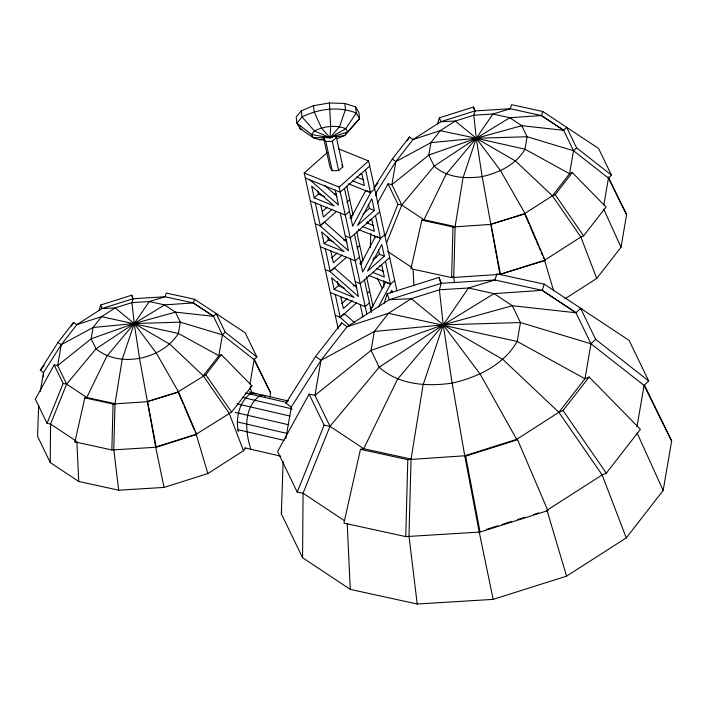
<?xml version="1.0" encoding="UTF-8"?>
<svg xmlns="http://www.w3.org/2000/svg" width="707" height="707" viewBox="0 0 707 707"><rect width="100%" height="100%" fill="white"/><g stroke="black" fill="none" stroke-linecap="round" stroke-linejoin="round"><path stroke-width="1.06" d="M245.506 448.158L243.5 450.73L207.858 473.566L164.033 487.423L118.688 490.198L78.733 481.467L50.25 462.564L50.551 424.059L66.617 384.122L96.002 348.825L134.224 323.541L164.572 304.894L193.329 302.941L213.373 316.188M644.537 385.262L671.65 440.991L663.166 490.437L626.269 537.894L566.563 576.152L493.15 599.368L417.201 604.017L350.274 589.391L302.569 557.708L303.073 493.221L329.992 426.321L379.208 367.207L443.236 324.858L494.069 293.617L542.225 290.347L575.834 312.565M383.768 287.139L383.821 280.608M43.41 376.858L43.498 373.641M291.24 409.185L291.302 406.985L320.978 360.323L347.066 326.758L389.283 299.715L441.195 283.295L494.9 280.007L542.225 290.347L575.958 312.75L590.972 343.796L644.068 385.386L671.65 440.991M376.265 194.469L376.318 192.304L395.849 161.603L413.021 139.518L440.797 121.719L474.954 110.919L510.295 108.754L541.429 115.559L563.85 130.38M118.688 490.198L113.783 449.599L115.011 403.67L86.758 397.493L84.822 397.855L74.933 441.893L111.847 449.961L113.076 404.024L147.074 401.709L178.067 391.908L205.764 374.719L221.344 354.684L251.939 385.916L231.587 412.093L196.166 434.231L207.858 473.566M417.201 604.017L408.982 536.003L411.05 459.064L363.725 448.724L360.482 449.325L343.911 523.092L405.738 536.604L407.806 459.674L464.755 455.776L516.667 439.365L558.884 412.314L563.055 410.573L589.152 377.017L640.409 429.326L606.314 473.177L602.143 474.918L546.979 510.26L566.563 576.152M454.424 282.659L453.761 277.206L455.122 226.576L423.979 219.771L421.84 220.169L410.944 268.713L451.623 277.604L452.984 226.974L490.455 224.419L524.621 213.611L552.397 195.821L555.145 194.672L572.308 172.588L606.04 207.01L583.611 235.864L580.862 237.013L544.567 260.264L553.678 290.93M38.655 405.217L37.577 436.352L50.25 462.564M302.569 557.708L281.333 513.812L283.162 461.397M370.291 247.379L370.786 233.239M325.865 137.741L330.045 137.741L330.629 126.42L329.418 102.983L313.501 105.688L301.35 110.822L296.224 117.009L296.887 123.133L300.157 128.727L313.351 137.75L319.582 139.765L324.522 139.915M238.294 431.712C235.643 418.473 238.948 402.592 250.004 393.993L254.502 393.198L255.978 394.241M115.011 403.67L122.196 359.403L134.224 323.541L149.283 301.553L165.076 296.772L193.329 302.941L213.47 316.312L222.431 334.844L254.131 359.677L270.595 392.88L269.862 397.157M411.05 459.064L423.078 384.926L443.236 324.858L468.458 288.014L494.9 280.007L496.933 273.83L544.249 284.17L582.4 309.383L580.27 308.924M455.122 226.576L463.032 177.793L476.297 138.272L492.894 114.03L510.295 108.754L511.629 104.689L542.773 111.494L598.59 148.488L611.502 175.177L608.444 178.102L603.849 204.942M40.281 391.457L43.525 372.571L61.235 344.716L76.816 324.681L102.02 308.535L133.013 298.734L165.076 296.772L166.286 293.078L194.54 299.255L217.314 314.306M216.236 313.661L225.197 332.193L222.431 334.844L180.329 322.162L134.224 323.541L93.094 327.5L61.235 344.716L57.656 365.59L66.617 384.122L86.758 397.493L106.907 356.063L134.224 323.541L175.477 312.132L213.47 316.312L216.236 313.661L245.188 332.811L256.897 357.026L254.131 359.677L249.986 383.804M222.431 334.844L218.852 355.718L203.271 375.753L229.095 413.127L243.5 450.73M285.884 438.526L291.302 406.985L285.911 403.149L315.587 356.487L341.675 322.931L347.066 326.758L388.443 313.316L411.297 298.681L439.392 289.799L468.458 288.014L494.069 293.617L512.328 305.733L575.958 312.75L580.597 308.305L629.089 340.385L648.708 380.94L644.068 385.386L636.98 426.719M281.333 513.812L281.704 511.656M580.597 308.305L595.612 339.342L590.972 343.796L520.449 322.533L443.236 324.858L374.33 331.477L320.978 360.323L314.977 395.284L329.992 426.321L363.725 448.724L397.467 379.323L443.236 324.858L512.328 305.733L520.449 322.533L517.206 341.454C503.534 365.148 477.817 377.158 452.144 383.141C426.895 386.641 399.022 385.138 379.208 367.207L371.078 350.407L374.33 331.477L388.443 313.316L517.206 341.454L584.972 378.758L589.152 377.017M375.771 195.53L376.318 192.304M377.414 203.227L388.055 183.864L391.899 184.607L428.822 155.08L476.297 138.272L521.757 125.687L563.629 130.3L566.687 127.375L576.558 147.807L573.51 150.732L527.104 136.743L476.297 138.272L430.952 142.628L395.849 161.603L391.899 184.607L401.779 205.039L423.979 219.771L446.179 174.108L476.297 138.272L509.747 117.707L541.429 115.559L563.629 130.3L573.51 150.732L608.444 178.102L626.596 214.689L621.02 247.22L596.735 278.452L564.76 298.937M573.51 150.732L569.568 173.736L552.397 195.821L580.862 237.013L596.735 278.452M590.972 343.796L584.972 378.758L558.884 412.314L602.143 474.918L626.269 537.894M99.121 310.232L100.748 305L131.741 295.19L133.013 298.734L131.935 302.614L134.224 323.541L139.544 358.343L155.673 447.036L164.033 487.423M437.483 123.981L439.401 117.822L473.557 107.022L474.954 110.919L473.77 115.197L476.297 138.272L482.156 176.626L499.937 274.378L545.168 260.494L525.213 213.841L500.644 170.776L476.297 138.272L455.281 121.047L440.797 121.719L439.401 117.822M384.246 303.153L387.153 293.785L439.074 277.374L441.195 283.295L439.392 289.799L443.236 324.858L452.144 383.141L464.755 455.776L479.152 531.708L493.15 599.368M193.329 302.941L194.54 299.255M541.429 115.559L542.773 111.494M542.225 290.347L544.249 284.17M47.06 423.387L63.126 383.45L54.165 364.918L35.35 399.172L47.06 423.387L50.551 424.059L75.958 440.929M385.165 236.032L397.926 204.296L388.055 183.864M386.543 242.916L401.779 205.039L434.169 166.136L476.297 138.272L524.965 149.195L569.568 173.736L572.308 172.588M297.223 492.099L324.133 425.199L309.127 394.153L277.612 451.534L297.223 492.099L303.073 493.221L344.397 520.661M350.813 218.392L365.775 190.422L370.768 192.437L352.713 226.196L344.477 188.451M360.791 264.153L375.488 236.412M370.768 309.913L385.73 281.943L389.725 283.56M378.342 307.112L390.724 283.958M390.255 293.105L391.784 290.25L392.244 292.38M71.345 326.166L73.599 322.392L76.816 324.681L101.525 316.656L115.161 307.916L131.935 302.614L149.283 301.553L164.572 304.894L175.477 312.132L180.329 322.162L178.385 333.457C162.336 359.2 119.978 368.524 96.002 348.825L91.15 338.794L93.094 327.5L101.525 316.656L178.385 333.457L218.852 355.718L221.344 354.684M407.276 140.684L409.468 136.999L413.021 139.518L440.249 130.68L455.281 121.047L473.77 115.197L492.894 114.03L509.747 117.707L521.757 125.687L527.104 136.743L524.965 149.195C515.977 164.784 499.054 172.685 482.156 176.626C465.551 178.924 447.204 177.934 434.169 166.136L428.822 155.08L430.952 142.628L440.249 130.68L476.297 138.272L515.677 161.143L552.397 195.821M340.005 325.724L341.675 322.931M43.525 372.571L40.308 370.282L58.018 342.427L73.599 322.392M373.959 187.929L392.305 159.084L409.468 136.999M40.308 370.282L44.241 365.219M374.091 188.089L378.051 182.998M285.911 403.149L287.917 400.569M337.672 138.475L344.68 135.505L359.545 118.652L356.284 113.058C338.874 105.97 318.574 108.781 302.013 116.947L296.887 123.133L311.469 134.516L330.045 137.741L339.528 126.686L345.493 109.567L344.83 103.443L329.418 102.983M335.357 135.815L336.47 137.618L342.842 166.852L338.635 170.59L332.21 170.705L329.992 167.099L323.612 137.856L325.017 136.61M323.612 137.856L325.839 141.471L332.263 141.356L336.47 137.618M338.211 328.879L304.213 172.985L327.12 152.659M314.2 197.88L311.637 186.135L334.172 205.949L314.2 197.88L318.406 194.151L317.708 190.943M366.809 313.873L339.166 187.099L368.612 160.966L338.662 148.868M369.726 166.057L340.27 192.18L305.327 178.067M322.41 211.455L327.217 207.195M332.21 209.21L323.391 217.031L320.837 205.286M323.488 222.608L319.988 225.719L348.498 250.791L340.27 213.046M315.304 223.827L320.298 225.851L336.638 211.349M346.943 202.202L349.744 199.719M349.47 211.331L345.263 215.069L310.311 200.947M348.542 183.793L370.503 192.666L374.71 188.937M350.186 217.067L352.987 214.575L346.801 186.197M324.177 243.641L321.614 231.905L344.15 251.71L324.177 243.641L328.384 239.912L327.686 236.712M362.983 214.133L369.39 208.45L368.462 204.182M374.383 210.465L357.556 225.4L371.829 198.72L374.383 210.465L369.39 208.45M379.703 211.817L350.248 237.95L345.263 235.926M331.583 257.931L337.195 252.956M342.188 254.971L333.377 262.792L330.814 251.047M334.482 267.873L329.966 271.488L358.476 296.551L350.248 258.815M325.282 269.597L330.275 271.612L346.616 257.109M356.92 247.971L359.722 245.479M359.448 257.092L355.241 260.83L320.289 246.716M358.52 229.554L380.481 238.427L384.688 234.697M360.163 262.827L362.965 260.344L356.779 231.958M334.155 289.41L331.592 277.665L354.127 297.47L334.155 289.41L338.361 285.672L337.433 281.404M372.96 259.902L379.376 254.211L378.439 249.942M384.361 256.226L367.534 271.161L381.807 244.481L384.361 256.226L379.376 254.211M389.681 257.578L360.225 283.71L355.241 281.695M341.561 303.692L347.172 298.716M352.166 300.731L343.355 308.552L340.792 296.816M341.348 316.002L344.459 313.643M335.259 315.357L340.253 317.372L356.593 302.87M367.596 293.113L369.699 291.24M369.425 302.861L365.219 306.591L330.275 292.477M368.497 275.323L390.458 284.196L394.665 280.458M370.141 308.597L372.942 306.104L366.526 276.684M301.35 110.822L302.013 116.947L314.421 130.945L330.045 137.741L345.758 128.701L356.284 113.058L355.621 106.934L344.83 103.443M250.278 386.605L251.939 385.916M313.501 105.688L314.164 111.812L321.438 127.985L330.045 137.741L347.641 131.935L359.545 118.652L358.882 112.528L355.621 106.934M490.455 224.419L525.213 213.841M543.524 260.591L499.937 274.378L451.623 277.604M147.074 401.709L178.615 392.111L196.714 434.434L156.22 447.239L111.847 449.961M155.673 447.036L195.132 434.558M464.755 455.776L465.666 456.13L517.577 439.71L547.89 510.604L480.062 532.053L405.738 536.604M486.46 529.393L497.94 525.769M502.111 524.444L511.506 521.474M517.763 519.495L525.071 517.188M533.414 514.546L538.637 512.893M493.539 280.299L495.642 279.831M359.792 174.258L361.843 173.825L364.405 185.57L352.422 180.727M349.832 218.092L351.927 217.65M369.779 220.018L371.82 219.585L374.383 231.33L362.399 226.487M373.455 258.126L376.601 257.463M359.81 263.852L361.904 263.411M379.756 265.779L381.798 265.346L384.361 277.091L372.377 272.257M319.582 139.765L323.762 138.952M74.933 441.893L76.869 441.53M334.535 194.116L336.665 193.762M343.443 240.053L346.642 239.523M353.42 285.814L356.62 285.292M330.045 137.741L332.131 137.423M335.268 136.946L344.68 135.505L347.641 131.935L345.758 128.701C335.701 124.609 323.983 126.226 314.421 130.945L311.469 134.516L313.351 137.75L323.779 137.741M397.926 204.296L401.779 205.039M309.127 394.153L314.977 395.284L371.078 350.407L443.236 324.858L503.084 359.624L558.884 412.314M54.165 364.918L57.656 365.59L91.15 338.794L134.224 323.541L169.963 344.3L203.271 375.753M324.133 425.199L329.992 426.321M63.126 383.45L66.617 384.122M421.84 220.169L452.984 226.974M451.623 276.737L453.761 277.206M360.482 449.325L407.806 459.674M84.822 397.855L113.076 404.024M249.129 391.952L288.35 401.028M245.7 393.004L286.927 402.539M242.148 397.325L292.106 408.885M237.022 403.812L289.976 416.061M235.245 412.428L288.385 424.721M237.252 421.902L287.033 433.418M237.844 429.662L284.117 440.364M244.719 447.831L280.812 456.183M302.119 129.363L300.157 128.727L299.936 126.686M545.168 260.494L543.268 257.224M517.577 439.71L516.667 439.365L480.239 374.259L443.236 324.858L411.297 298.681L389.283 299.715L387.153 293.785M546.979 510.26L547.89 510.604M100.748 305L102.02 308.535L115.161 307.916L134.224 323.541L156.318 353.04L178.615 392.111M196.714 434.434L195.309 432.216M356.628 176.997L363.619 179.817M304.213 172.985L339.166 187.099M318.406 194.151L324.398 196.573M366.606 222.758L373.596 225.577M376.751 236.589L380.746 238.197L362.691 271.956L354.463 234.211M324.504 222.113L347.004 242.041M328.384 239.912L333.377 241.927M376.584 268.519L383.574 271.347M338.361 285.672L344.353 288.094M387.701 251.462L412.172 267.714M265.178 396.371L263.702 395.328L259.195 396.123C243.288 408.646 245.17 431.995 250.852 449.254M392.305 159.084L395.849 161.603M315.587 356.487L320.978 360.323M58.018 342.427L61.235 344.716M576.558 147.807L611.502 175.177M595.612 339.342L648.708 380.94M225.197 332.193L256.897 357.026M324.805 185.534L337.027 196.281M310.011 179.958L338.52 205.03L335.277 190.165M334.172 267.75L356.982 287.811M344.15 313.519L354.737 322.825M339.943 317.249L349.718 325.839M555.145 194.672L583.611 235.864M563.055 410.573L606.314 473.177M205.764 374.719L231.587 412.093M341.737 165.049L342.842 166.852M608.232 176.953L626.596 214.689M254.043 358.864L270.595 392.88M367.313 221.627L368.267 223.598M374.003 235.466L374.966 237.437M377.22 278.01L382.337 288.597M603.743 209.157L621.02 247.22M637.131 433.046L663.166 490.437M249.898 387.94L252.576 393.843M525.054 214.628L528.951 223.757M529.817 225.78L535.888 239.982M536.763 242.006L538.062 245.055M538.928 247.079L540.228 250.119M541.094 252.152L542.393 255.192M178.067 391.908L183.237 403.997M184.103 406.012L194.443 430.201M473.557 107.022L474.812 111.07M439.074 277.374L441.027 283.657M131.741 295.19L132.969 299.123M368.612 160.966L396.936 290.86M365.519 169.786L370.503 192.666M375.497 215.547L380.481 238.427M385.474 261.316L390.458 284.196M364.441 279.981L371.511 312.414M332.263 141.356L338.635 170.59M325.839 141.471L332.21 170.705M360.225 304.576L362.947 317.054M315.304 202.962L320.298 225.851M325.282 248.731L330.275 271.612M335.259 294.492L340.253 317.372M491.056 224.649L500.529 274.608M465.666 456.13L480.062 532.053M147.622 401.912L156.22 447.239M413.127 269.411L413.895 285.92M347.208 523.587L350.274 589.391M76.922 442.609L78.733 481.467"/></g></svg>
